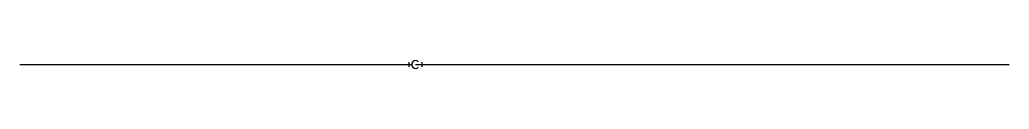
# Model space of a CAD drawing. Units: millimetres at full size, sheet at 1:100. Extents: x -15551 to 15061, y -3610 to -3370.
import ezdxf

# ---------------------------------------------------------------- set-up
doc = ezdxf.new("R2010")
doc.units = ezdxf.units.MM
doc.header["$LTSCALE"] = 100
doc.layers.add('0-0', color=7, linetype='Continuous')

msp = doc.modelspace()

# ---------------------------------------------------------------- linework, layer by layer
at = {"layer": '0-0'}
for p, q in [((-15551, -3489.8), (-3426.1, -3489.8)), ((-3506.1, -3564.8), (-3506.1, -3414.8)), ((-3306.1, -3489.8), (15061.2, -3489.8)), ((-3106.1, -3564.8), (-3106.1, -3414.8))]:
    msp.add_line(p, q, dxfattribs=at)
msp.add_arc((-3306.1, -3489.8), 120, 45, 315, dxfattribs=at)

doc.saveas('drawing.dxf')
